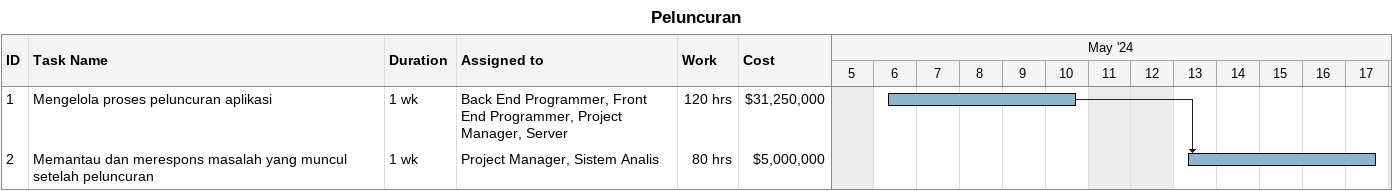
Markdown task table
Peluncuran

| ID | Task | Duration | Start | Finish | Predecessors | Resources | Work (h) | Cost ($) |
|---|---|---|---|---|---|---|---|---|
| 1 | Mengelola proses peluncuran aplikasi | 1w | 2024-05-06 | 2024-05-10 |  | Back End Programmer, Front End Programmer, Project Manager, Server | 120 | 31250000 |
| 2 | Memantau dan merespons masalah yang muncul setelah peluncuran | 1w | 2024-05-13 | 2024-05-17 | 1 | Project Manager, Sistem Analis | 80 | 5000000 |
